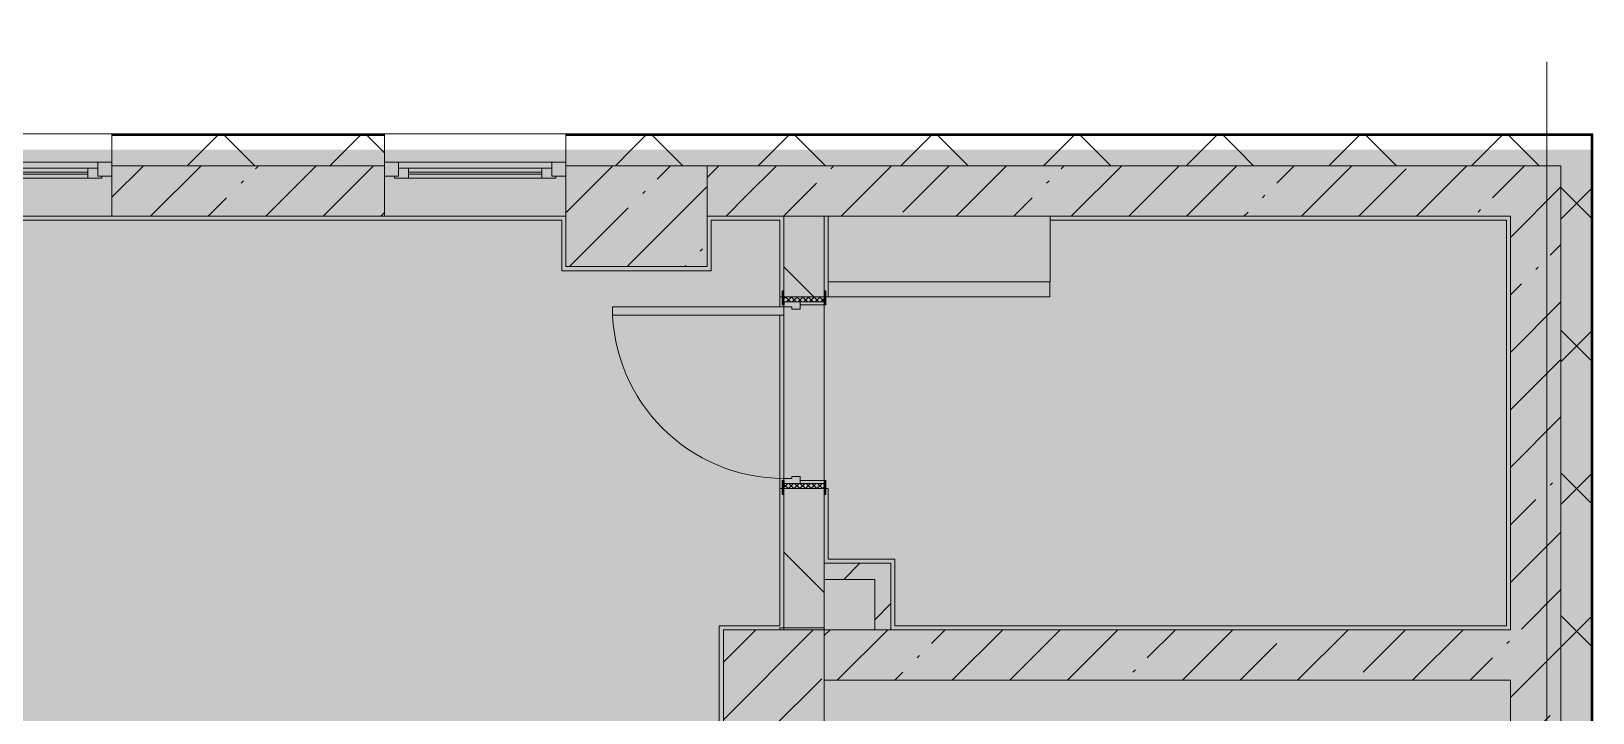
# Model space of a CAD drawing. Header units: millimetres. Extents: x 81382 to 274816, y -8553 to 29000.
# Drawn here: x 265307 to 273044, y 18689 to 22067 of the extents above; entities that cross this region are included whole.
import ezdxf

# ---------------------------------------------------------------- set-up
doc = ezdxf.new("R2010")
doc.units = ezdxf.units.MM
doc.layers.add('A-DETL-GENF-2', color=7, linetype='Continuous', lineweight=9, true_color=0xc0c0c0, transparency=0.4)
for name, color, linetype, lineweight, true_color in [('A-DOOR-4', 7, 'Continuous', 5, 0xb7b7b7), ('A-DOOR-5', 7, 'Continuous', 5, 0xe2e2e2), ('A-DOOR-6', 7, 'Continuous', 5, 0xaaaaaa), ('A-DOOR-FRAM-4', 7, 'Continuous', 5, 0xe2e2e2), ('A-DOOR-FRAM-5', 7, 'Continuous', 5, 0xb7b7b7), ('A-DOOR-FRAM-6', 7, 'Continuous', 5, 0xaaaaaa), ('A-FLOR-1', 7, 'Continuous', 5, 0xb7b7b7), ('A-GLAZ-2', 7, 'Continuous', 5, 0x737373), ('A-WALL-3', 7, 'Continuous', 5, 0x737373), ('A-WALL-4', 7, 'Continuous', 9, 0x737373), ('I-WALL-3', 7, 'Continuous', 5, 0x737373), ('S-COLS-2', 7, 'Continuous', 5, 0x737373)]:
    doc.layers.add(name, color=color, linetype=linetype, lineweight=lineweight, true_color=true_color)
for name, color, linetype, lineweight in [('A-WALL', 7, 'Continuous', 9), ('A-WALL-2', 7, 'Continuous', 5), ('I-WALL-2', 7, 'Continuous', 5), ('S-COLS-1', 7, 'Continuous', 5), ('Оси', 7, 'Continuous', 9)]:
    doc.layers.add(name, color=color, linetype=linetype, lineweight=lineweight)
pattern_1 = [(45, (147806.5, 0), (-285.1231, 285.1231), []), (45, (148091.6, 0), (-285.1231, 285.1231), [504.031, -100.806, 16.764, -84.042])]
pattern_2 = [(45, (147806.5, 0), (-353.5534, 353.5534), []), (135, (147806.5, 0), (-353.5534, -353.5534), [])]
pattern_3 = [(45, (147806.5, 0), (-176.7767, 176.7767), [])]

# ---------------------------------------------------------------- blocks, each defined once
blk = doc.blocks.new('120_Окно_СКБ_1Ст - 120_Окно_СКБ_1Ст 900х2500_h_ с форточкой-22876038-3_6_3_птичка')
at = {"layer": 'A-GLAZ-2'}
for p, q in [((-450, -127), (-450, -57)), ((-450, -57), (-380, -57)), ((450, -57), (-450, -57)), ((-380, -57), (-380, -127)), ((380, -127), (380, -57)), ((380, -57), (450, -57)), ((450, -57), (450, -127)), ((-380, -127), (-450, -127)), ((-450, -127), (-400, -127)), ((-380, -127), (-400, -127)), ((-400, -127), (-400, -137)), ((-400, -137), (400, -137)), ((400, -137), (-400, -137)), ((380, -87), (-380, -87)), ((-380, -87), (-380, -127)), ((-330, -137), (-330, -87)), ((-330, -107), (330, -107)), ((330, -117), (-330, -117)), ((330, -137), (330, -87)), ((380, -127), (380, -87)), ((450, -127), (380, -127)), ((400, -127), (380, -127)), ((400, -127), (450, -127)), ((400, -137), (400, -127))]:
    blk.add_line(p, q, dxfattribs=at)
blk = doc.blocks.new('110_Дверь_СКБ_1Ст_Внутренняя1 - Д-8 950x2100h_охрана-V78-3_6_3_птичка')
at = {"layer": 'A-DOOR-5'}
h = blk.add_hatch(color=256, dxfattribs=at)
h.paths.add_polyline_path([(-437.5, 100), (-437.5, 20), (-402.5, 20), (-402.5, 60), (-412.5, 60), (-412.5, 100)])
h.paths.add_polyline_path([(427.5, 60), (427.5, 20), (462.5, 20), (462.5, 100), (437.5, 100), (437.5, 60)])
at = {"layer": 'A-DOOR-6'}
h = blk.add_hatch(dxfattribs=at)
h.set_pattern_fill('FP_6', color=256, style=0, pattern_type=2)
h.set_pattern_definition([(135, (1826.41, 164.685), (-14.14214, -14.14214), []), (225, (1826.41, 164.685), (14.14214, -14.14214), [])])
h.paths.add_polyline_path([(462.5, -100), (487.5, -100), (487.5, 100), (462.5, 100)])
at = {"layer": 'A-DOOR-FRAM-4'}
for points in [[(397.5, 100), (437.5, 100), (437.5, 950), (397.5, 950), (397.5, 639)], [(-492.5, 100), (-422.5, 100), (-422.5, 108), (-492.5, 108)], [(447.5, 100), (517.5, 100), (517.5, 108), (447.5, 108)], [(-437.5, -100), (-422.5, -100), (-422.5, 20), (-437.5, 20)], [(447.5, -100), (462.5, -100), (462.5, 20), (447.5, 20)], [(-492.5, -108), (-422.5, -108), (-422.5, -100), (-492.5, -100)], [(447.5, -108), (517.5, -108), (517.5, -100), (447.5, -100)]]:
    blk.add_hatch(color=256, dxfattribs=at).paths.add_polyline_path(points)
at = {"layer": 'A-DOOR-FRAM-6'}
h = blk.add_hatch(dxfattribs=at)
h.set_pattern_fill('FP_7', color=256, style=0, pattern_type=2)
h.set_pattern_definition([(45, (-296.384, 164.685), (-14.1421, 14.1421), []), (135, (-296.384, 164.685), (-14.1421, -14.1421), [])])
h.paths.add_polyline_path([(-462.5, -100), (-437.5, -100), (-437.5, 100), (-462.5, 100)])
at = {"layer": 'A-DOOR-4'}
for p, q in [((437.5, 950), (397.5, 950)), ((397.5, 950), (397.5, 100)), ((437.5, 100), (437.5, 950)), ((397.5, 100), (437.5, 100))]:
    blk.add_line(p, q, dxfattribs=at)
blk.add_arc((437.5, 100), 850, 90, 180, dxfattribs=at)
at = {"layer": 'A-DOOR-FRAM-5'}
for p, q in [((-422.5, 108), (-492.5, 108)), ((-492.5, 108), (-492.5, 100)), ((-492.5, 100), (-422.5, 100)), ((-437.5, 100), (-462.5, 100)), ((-462.5, 100), (-462.5, -100)), ((-412.5, 100), (-437.5, 100)), ((-437.5, 100), (-437.5, 20)), ((-437.5, -100), (-437.5, 100)), ((-422.5, 100), (-437.5, 100)), ((-437.5, 100), (-437.5, 99)), ((-437.5, 99), (-422.5, 99)), ((-422.5, 100), (-422.5, 108)), ((-422.5, 99), (-422.5, 100)), ((-412.5, 60), (-412.5, 100)), ((437.5, 100), (437.5, 60)), ((462.5, 100), (437.5, 100)), ((517.5, 108), (447.5, 108)), ((447.5, 108), (447.5, 100)), ((462.5, 100), (447.5, 100)), ((447.5, 100), (447.5, 99)), ((447.5, 100), (517.5, 100)), ((447.5, 99), (462.5, 99)), ((462.5, 20), (462.5, 100)), ((487.5, 100), (462.5, 100)), ((462.5, 100), (462.5, -100)), ((462.5, 99), (462.5, 100)), ((487.5, -100), (487.5, 100)), ((517.5, 100), (517.5, 108)), ((-437.5, 20), (-402.5, 20)), ((-422.5, 20), (-437.5, 20)), ((-437.5, 20), (-437.5, -100)), ((-422.5, -100), (-422.5, 20)), ((-402.5, 60), (-412.5, 60)), ((-402.5, 20), (-402.5, 60)), ((437.5, 60), (427.5, 60)), ((427.5, 60), (427.5, 20)), ((427.5, 20), (462.5, 20)), ((462.5, 20), (447.5, 20)), ((447.5, 20), (447.5, -100)), ((462.5, -100), (462.5, 20)), ((-422.5, -100), (-492.5, -100)), ((-492.5, -100), (-492.5, -108)), ((-492.5, -108), (-422.5, -108)), ((-462.5, -100), (-437.5, -100)), ((-437.5, -100), (-422.5, -100)), ((-422.5, -108), (-422.5, -100)), ((447.5, -100), (462.5, -100)), ((517.5, -100), (447.5, -100)), ((447.5, -100), (447.5, -108)), ((447.5, -108), (517.5, -108)), ((462.5, -100), (487.5, -100)), ((517.5, -108), (517.5, -100))]:
    blk.add_line(p, q, dxfattribs=at)
blk = doc.blocks.new('120_Окно_СКБ_1Ст - 120_Окно_СКБ_1Ст 900х2500_h_ с форточкой-V66-3_6_3_птичка')
at = {"layer": 'A-GLAZ-2'}
for p, q in [((-450, -127), (-450, -57)), ((-450, -57), (-380, -57)), ((450, -57), (-450, -57)), ((-380, -57), (-380, -127)), ((380, -127), (380, -57)), ((380, -57), (450, -57)), ((450, -57), (450, -127)), ((-380, -127), (-450, -127)), ((-450, -127), (-400, -127)), ((-380, -127), (-400, -127)), ((-400, -127), (-400, -137)), ((-400, -137), (400, -137)), ((400, -137), (-400, -137)), ((380, -87), (-380, -87)), ((-380, -87), (-380, -127)), ((-330, -137), (-330, -87)), ((-330, -107), (330, -107)), ((330, -117), (-330, -117)), ((330, -137), (330, -87)), ((380, -127), (380, -87)), ((450, -127), (380, -127)), ((400, -127), (380, -127)), ((400, -127), (449.8, -127)), ((400, -137), (400, -127))]:
    blk.add_line(p, q, dxfattribs=at)
blk = doc.blocks.new('BSC_Колонна _Прямоугольная - 700х500-23282984-3_6_3_птичка')
at = {"layer": 'S-COLS-1'}
h = blk.add_hatch(dxfattribs=at)
h.set_pattern_fill('FP_100', color=256, style=0, pattern_type=2)
h.set_pattern_definition([(45, (-120500, -21150), (-285.1231, 285.1231), []), (45, (-120214.88, -21150), (-285.1231, 285.1231), [504.031, -100.806, 16.764, -84.042])])
h.paths.add_polyline_path([(-350, -250), (350, -250), (350, 250), (-350, 250), (-350, -238.3)])
at = {"layer": 'S-COLS-2'}
for p, q in [((350, 250), (-350, 250)), ((-350, 250), (-350, -250)), ((350, -250), (350, 250)), ((-350, -250), (350, -250))]:
    blk.add_line(p, q, dxfattribs=at)
blk = doc.blocks.new('BSC_Колонна _Прямоугольная - 500х500-V142-3_6_3_птичка')
at = {"layer": 'S-COLS-1'}
h = blk.add_hatch(dxfattribs=at)
h.set_pattern_fill('FP_129', color=256, style=0, pattern_type=2)
h.set_pattern_definition([(45, (-121180, -18850), (-285.1231, 285.1231), []), (45, (-120894.88, -18850), (-285.1231, 285.1231), [504.031, -100.806, 16.764, -84.042])])
h.paths.add_polyline_path([(-250, -250), (250, -250), (250, 250), (-250, 250), (-250, -124.8)])
at = {"layer": 'S-COLS-2'}
for p, q in [((250, 250), (-250, 250)), ((-250, 250), (-250, -250)), ((250, -250), (250, 250)), ((-250, -250), (250, -250))]:
    blk.add_line(p, q, dxfattribs=at)
blk = doc.blocks.new('Зашивка приборов отопления43 - Зашивка приборов отопления-33398518-3_6_3_птичка')
at = {"layer": 'A-WALL-3'}
for p, q in [((121290.8, 18994.6), (121290.8, 18669.6)), ((122390.8, 18669.6), (122390.8, 18994.6)), ((121290.8, 18669.6), (122390.8, 18669.6)), ((122389.3, 18669.6), (121290.8, 18669.6)), ((121290.8, 18669.6), (121290.8, 18594.6)), ((122389.3, 18594.6), (122389.3, 18669.6)), ((121290.8, 18594.6), (122389.3, 18594.6))]:
    blk.add_line(p, q, dxfattribs=at)

msp = doc.modelspace()

# ---------------------------------------------------------------- hatches: boundary and pattern name
at = {"layer": 'A-DETL-GENF-2'}
msp.add_hatch(color=256, dxfattribs=at).paths.add_polyline_path([(272158.8, -258), (273039.5, -258), (273039.5, 21479), (241139.5, 21479), (241139.5, 27379), (232376.5, 27379), (232376.5, 10208.3), (237016.5, 10208.3), (237016.5, -258), (271243.4, -258)])
at = {"layer": 'A-WALL-2'}
h = msp.add_hatch(dxfattribs=at)
h.set_pattern_fill('FP_67', color=256, style=0, pattern_type=2)
h.set_pattern_definition(pattern_2)
h.paths.add_polyline_path([(272886.5, 21400), (273036.5, 21400), (273036.5, 21479), (267956.7, 21479), (267956.7, 21400), (272636.5, 21400)])
h.paths.add_polyline_path([(267056.7, 21400), (267056.7, 21479), (265706.9, 21479), (265706.9, 21400), (265751.4, 21400)])
h.paths.add_polyline_path([(256598.1, 21400), (256856.9, 21400), (256856.9, 21479), (255556.9, 21479), (255556.9, 21400)])
h.paths.add_polyline_path([(254656.9, 21400), (254656.9, 21479), (253356.7, 21479), (253356.7, 21400), (253856.5, 21400)])
h.paths.add_polyline_path([(241116.5, 21400), (241116.5, 21550), (241096.5, 21550), (241096.5, 21400), (241110.6, 21400)])
h.paths.add_polyline_path([(257756.9, 21400), (259056.5, 21400), (259056.5, 21479), (257756.9, 21479)])
h.paths.add_polyline_path([(261356.5, 21400), (262506.9, 21400), (262506.9, 21479), (261356.5, 21479)])
h.paths.add_polyline_path([(264806.9, 21400), (264806.9, 21479), (263936.9, 21479), (263936.9, 21400)])
h.paths.add_polyline_path([(244416.5, 21400), (248956.5, 21400), (248956.5, 21479), (244416.5, 21479)])
h.paths.add_polyline_path([(252456.7, 21400), (252456.7, 21479), (251256.5, 21479), (251256.5, 21400)])
h = msp.add_hatch(dxfattribs=at)
h.set_pattern_fill('FP_67', color=256, style=0, pattern_type=2)
h.set_pattern_definition(pattern_2)
h.paths.add_polyline_path([(272965.5, 21479), (273036.5, 21479), (273036.5, 21550), (267956.7, 21550), (267956.7, 21479), (272847.2, 21479)])
h.paths.add_polyline_path([(244416.5, 21479), (248956.5, 21479), (248956.5, 21550), (244416.5, 21550)])
h.paths.add_polyline_path([(252456.7, 21479), (252456.7, 21550), (251256.5, 21550), (251256.5, 21479), (251888.6, 21479)])
h.paths.add_polyline_path([(267056.7, 21479), (267056.7, 21550), (265706.9, 21550), (265706.9, 21479), (266345.8, 21479)])
h.paths.add_polyline_path([(264806.9, 21479), (264806.9, 21550), (263936.9, 21550), (263936.9, 21479), (264348.7, 21479)])
h.paths.add_polyline_path([(253356.7, 21479), (254656.9, 21479), (254656.9, 21550), (253356.7, 21550)])
h.paths.add_polyline_path([(262090.1, 21479), (262506.9, 21479), (262506.9, 21550), (261356.5, 21550), (261356.5, 21479), (261962.4, 21479)])
h.paths.add_polyline_path([(255556.9, 21479), (256856.9, 21479), (256856.9, 21550), (255556.9, 21550)])
h.paths.add_polyline_path([(258441.4, 21479), (259056.5, 21479), (259056.5, 21550), (257756.9, 21550), (257756.9, 21479), (258428.8, 21479)])
h = msp.add_hatch(dxfattribs=at)
h.set_pattern_fill('FP_67', color=256, style=0, pattern_type=2)
h.set_pattern_definition(pattern_2)
h.paths.add_polyline_path([(273027.7, -250), (273036.5, -250), (273036.5, 7700), (272886.5, 7700), (272886.5, -250), (273012, -250)])
h.paths.add_polyline_path([(273036.5, 8900), (273036.5, 10820), (272886.5, 10820), (272886.5, 8900)])
h.paths.add_polyline_path([(273036.5, 13120), (273036.5, 21400), (272886.5, 21400), (272886.5, 13120)])
at = {"layer": 'I-WALL-2'}
h = msp.add_hatch(dxfattribs=at)
h.set_pattern_fill('FP_63', color=256, style=0, pattern_type=2)
h.set_pattern_definition(pattern_1)
h.paths.add_polyline_path([(258156.5, 21150), (258156.5, 21400), (257756.9, 21400), (257756.9, 21150)])
h.paths.add_polyline_path([(268846.5, 21150), (268846.5, 21400), (268656.5, 21400), (268656.5, 21150)])
h.paths.add_polyline_path([(258856.5, 21150), (259056.5, 21150), (259056.5, 21400), (258856.5, 21400), (258856.5, 21275)])
h.paths.add_polyline_path([(256598.1, 21150), (256856.9, 21150), (256856.9, 21400), (255556.9, 21400), (255556.9, 21150)])
h.paths.add_polyline_path([(261356.5, 21150), (262506.9, 21150), (262506.9, 21400), (261356.5, 21400)])
h.paths.add_polyline_path([(265751.4, 21150), (267056.7, 21150), (267056.7, 21400), (265706.9, 21400), (265706.9, 21150)])
h.paths.add_polyline_path([(263936.9, 21150), (264806.9, 21150), (264806.9, 21400), (263936.9, 21400)])
h.paths.add_polyline_path([(254656.9, 21150), (254656.9, 21400), (253856.5, 21400), (253856.5, 21150)])
h.paths.add_polyline_path([(252456.7, 21150), (252456.7, 21400), (251256.5, 21400), (251256.5, 21150)])
h.paths.add_polyline_path([(248817.8, 21150), (248956.5, 21150), (248956.5, 21400), (248606.5, 21400), (248606.5, 21150)])
h = msp.add_hatch(dxfattribs=at)
h.set_pattern_fill('FP_63', color=256, style=0, pattern_type=2)
h.set_pattern_definition(pattern_1)
h.paths.add_polyline_path([(272636.5, 21150), (272636.5, 21400), (268846.5, 21400), (268846.5, 21150), (271243.4, 21150)])
h = msp.add_hatch(dxfattribs=at)
h.set_pattern_fill('FP_63', color=256, style=0, pattern_type=2)
h.set_pattern_definition(pattern_1)
h.paths.add_polyline_path([(272636.5, 10600), (272886.5, 10600), (272886.5, 10820), (272636.5, 10820)])
h.paths.add_polyline_path([(272886.5, 13120), (272886.5, 21400), (272636.5, 21400), (272636.5, 13120)])
h = msp.add_hatch(dxfattribs=at)
h.set_pattern_fill('FP_66', color=256, style=0, pattern_type=2)
h.set_pattern_definition([(135, (147806.5, 0), (-353.5534, -353.5534), [])])
h.paths.add_polyline_path([(269236.5, 19100), (269236.5, 19800), (269036.5, 19800), (269036.5, 19100)])
h.paths.add_polyline_path([(269236.5, 20750), (269236.5, 21150), (269036.5, 21150), (269036.5, 20750)])
h = msp.add_hatch(dxfattribs=at)
h.set_pattern_fill('FP_68', color=256, style=0, pattern_type=2)
h.set_pattern_definition(pattern_3)
h.paths.add_polyline_path([(269486.5, 19350), (269566.5, 19350), (269566.5, 19430), (269236.5, 19430), (269236.5, 19350), (269412.8, 19350)])
h = msp.add_hatch(dxfattribs=at)
h.set_pattern_fill('FP_68', color=256, style=0, pattern_type=2)
h.set_pattern_definition(pattern_3)
h.paths.add_polyline_path([(269566.5, 19100), (269566.5, 19350), (269486.5, 19350), (269486.5, 19100)])
h = msp.add_hatch(dxfattribs=at)
h.set_pattern_fill('FP_63', color=256, style=0, pattern_type=2)
h.set_pattern_definition(pattern_1)
h.paths.add_polyline_path([(269236.5, 10380), (269236.5, 10825), (269016.5, 10825), (269016.5, 10380)])
h.paths.add_polyline_path([(269186.5, 12225), (269236.5, 12225), (269236.5, 13400), (269016.5, 13400), (269016.5, 12225), (269156.5, 12225)])
h.paths.add_polyline_path([(269016.5, 13900), (269236.5, 13900), (269236.5, 18600), (269016.5, 18600), (269016.5, 14352.3)])
h.paths.add_polyline_path([(269236.1, 19100), (269236.5, 19100), (269236.5, 19110), (269016.5, 19110), (269016.5, 19100)])
h = msp.add_hatch(dxfattribs=at)
h.set_pattern_fill('FP_63', color=256, style=0, pattern_type=2)
h.set_pattern_definition(pattern_1)
h.paths.add_polyline_path([(272636.5, 18850), (272636.5, 19100), (269236.5, 19100), (269236.5, 18850), (269412.8, 18850)])

# ---------------------------------------------------------------- linework, layer by layer
at = {"layer": 'A-FLOR-1'}
for p, q in [((267936.7, 21130), (263926.9, 21130)), ((267936.7, 20880), (267936.7, 21130)), ((269016.5, 21130), (268676.5, 21130)), ((268676.5, 21130), (268676.5, 20880)), ((269016.5, 21130), (269016.5, 20700)), ((272616.5, 21130), (270356.5, 21130)), ((272616.5, 19120), (272616.5, 21130)), ((268676.5, 20880), (267936.7, 20880)), ((269028.5, 20750), (269016.5, 20750)), ((269256.5, 20750), (269244.5, 20750)), ((269016.5, 20660), (269016.5, 19120)), ((269016.5, 19800), (269028.5, 19800)), ((269244.5, 19800), (269256.5, 19800)), ((269256.5, 19800), (269256.5, 19450)), ((269256.5, 19450), (269586.5, 19450)), ((269586.5, 19450), (269586.5, 19120)), ((268716.5, 18580), (268716.5, 19120)), ((268716.5, 19120), (269016.5, 19120)), ((269586.5, 19120), (272616.5, 19120))]:
    msp.add_line(p, q, dxfattribs=at)
at = {"layer": 'A-WALL'}
for p, q in [((267056.7, 21553), (265706.9, 21553)), ((267056.7, 21550), (265706.9, 21550)), ((273039.5, 21553), (267956.7, 21553)), ((273036.5, 21550), (267956.7, 21550))]:
    msp.add_line(p, q, dxfattribs=at)
at = {"layer": 'A-WALL-2'}
for p, q in [((273044.5, 21558), (264806.9, 21558)), ((273044.5, 7700), (273044.5, 21558))]:
    msp.add_line(p, q, dxfattribs=at)
at = {"layer": 'A-WALL-3'}
for p, q in [((265706.9, 21558), (265706.9, 21400)), ((267056.7, 21400), (267056.7, 21558)), ((267956.7, 21558), (267956.7, 21400)), ((272886.5, 21400), (272886.5, 21400))]:
    msp.add_line(p, q, dxfattribs=at)
at = {"layer": 'A-WALL-4'}
for p, q in [((273036.5, 13120), (273036.5, 21550)), ((273039.5, 13120), (273039.5, 21553)), ((267056.7, 21400), (265706.9, 21400)), ((268656.5, 21400), (272636.5, 21400)), ((272886.5, 21400), (272886.5, 13120)), ((272886.5, 13120), (272886.5, 21400)), ((269236.5, 21150), (269036.5, 21150)), ((269236.5, 19430), (269236.5, 19350)), ((269486.5, 19100), (269566.5, 19100))]:
    msp.add_line(p, q, dxfattribs=at)
at = {"layer": 'I-WALL-3'}
for p, q in [((265706.9, 21400), (265706.9, 21150)), ((267056.7, 21150), (267056.7, 21400)), ((272886.5, 21400), (272636.5, 21400)), ((263906.9, 21150), (267956.5, 21150)), ((268656.5, 21150), (269036.5, 21150)), ((269036.5, 21150), (269036.5, 20780)), ((269236.5, 20780), (269236.5, 21150)), ((269236.5, 21150), (272636.5, 21150)), ((272636.5, 21150), (272636.5, 19100)), ((269036.5, 19850), (269036.5, 20660)), ((269236.5, 20710), (269236.5, 19840)), ((269036.5, 19770), (269036.5, 19100)), ((269236.5, 19430), (269236.5, 19770)), ((269566.5, 19430), (269236.5, 19430)), ((269566.5, 19100), (269566.5, 19430)), ((269236.5, 19350), (269486.5, 19350)), ((269236.5, 19100), (269236.5, 19350)), ((269486.5, 19350), (269486.5, 19100)), ((269016.5, 19110), (269016.5, 19100)), ((269236.5, 19110), (269016.5, 19110)), ((269486.5, 19100), (269236.5, 19100)), ((272636.5, 19100), (269566.5, 19100)), ((269236.5, 18850), (272636.5, 18850)), ((272636.5, 18850), (272636.5, 10600))]:
    msp.add_line(p, q, dxfattribs=at)
at = {"layer": 'Оси'}
msp.add_line((272816.5, 10029.8), (272816.5, 21915.1), dxfattribs=at)

# ---------------------------------------------------------------- block references
at = {"layer": 'A-DOOR-4', "rotation": 89.99999999999987}
msp.add_blockref('110_Дверь_СКБ_1Ст_Внутренняя1 - Д-8 950x2100h_охрана-V78-3_6_3_птичка', (269136.5, 20262.5), dxfattribs=at)
at = {"layer": 'A-GLAZ-2'}
for name, p in [('120_Окно_СКБ_1Ст - 120_Окно_СКБ_1Ст 900х2500_h_ с форточкой-22876038-3_6_3_птичка', (265256.9, 21475)), ('120_Окно_СКБ_1Ст - 120_Окно_СКБ_1Ст 900х2500_h_ с форточкой-V66-3_6_3_птичка', (267506.7, 21475))]:
    msp.add_blockref(name, p, dxfattribs=at)
at = {"layer": 'A-WALL-3'}
msp.add_blockref('Зашивка приборов отопления43 - Зашивка приборов отопления-33398518-3_6_3_птичка', (147965.7, 2155.4), dxfattribs=at)
at = {"layer": 'S-COLS-2'}
for name, p in [('BSC_Колонна _Прямоугольная - 700х500-23282984-3_6_3_птичка', (268306.5, 21150)), ('BSC_Колонна _Прямоугольная - 500х500-V142-3_6_3_птичка', (268986.5, 18850))]:
    msp.add_blockref(name, p, dxfattribs=at)

doc.saveas('drawing.dxf')
